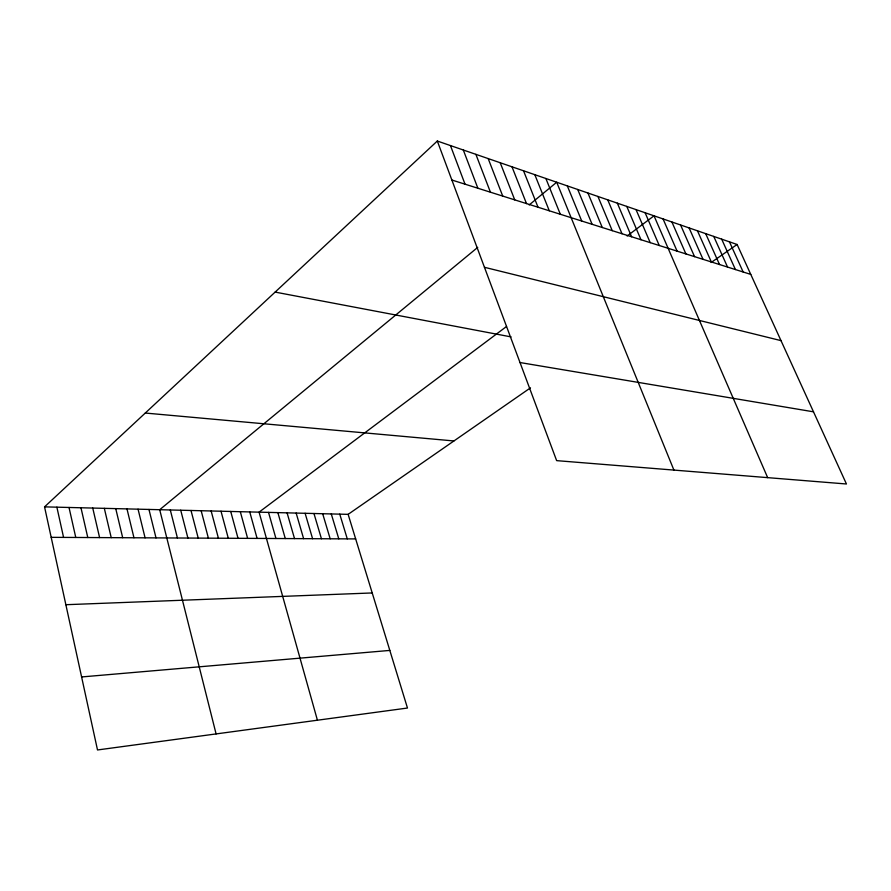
<?xml version="1.0" encoding="UTF-8"?>
<svg xmlns="http://www.w3.org/2000/svg" width="891" height="891" viewBox="0 0 891 891"><rect width="100%" height="100%" fill="white"/><g stroke="black" fill="none" stroke-linecap="round" stroke-linejoin="round"><path stroke-width="1.34" d="M44.55 506.868L348.136 514.352L407.477 708.033L97.509 749.966L44.55 506.868L437.314 141.034L737.113 244.49L846.45 483.991L556.641 460.636L437.314 141.034M477.732 247.375L159.701 509.708L216.09 733.928M529.198 204.93L556.708 182.232L673.908 470.08M506.545 326.474L259.069 512.158L317.419 720.218M627.13 236.004L654.027 215.822L767.663 477.643M348.136 514.352L530.49 387.841M711.174 262.489L737.113 244.49M81.604 676.948L389.824 650.419M65.867 604.711L372.215 592.949M51.188 537.34L355.665 538.921M145.278 413.045L453.92 440.956M520.01 362.537L813.505 411.82M275.13 292.092L511.1 336.898M484.448 267.289L781.006 340.629M451.871 180.027L750.768 274.395M729.462 241.851L743.161 271.989M721.677 239.156L735.42 269.55M713.747 236.427L727.546 267.055M705.683 233.642L719.516 264.527M697.464 230.802L711.341 261.943M689.099 227.918L703.021 259.314M680.568 224.977L694.546 256.641M671.892 221.982L685.903 253.913M663.049 218.93L677.104 251.139M645.117 212.737L659.251 245.504M636.029 209.608L650.207 242.642M626.774 206.411L640.985 239.735M617.34 203.159L631.596 236.761M607.729 199.84L622.007 233.743M597.928 196.454L612.24 230.658M587.926 193.013L602.271 227.506M577.724 189.493L592.103 224.298M567.322 185.896L581.734 221.024M545.871 178.501L560.328 214.263M534.823 174.681L549.29 210.777M523.529 170.782L538.019 207.224M511.991 166.806L526.503 203.594M500.219 162.741L514.742 199.874M488.179 158.587L502.724 196.076M475.883 154.343L490.429 192.2M463.309 150.011L477.866 188.235M450.456 145.578L465.013 184.17M339.761 514.14L347.278 538.877M331.274 513.94L338.78 538.832M322.676 513.728L330.171 538.788M313.955 513.506L321.439 538.743M305.123 513.294L312.585 538.699M296.157 513.071L303.608 538.654M287.08 512.848L294.52 538.598M277.869 512.615L285.287 538.554M268.536 512.392L275.932 538.509M249.747 511.924L257.098 538.409M240.303 511.69L247.631 538.364M230.713 511.456L238.031 538.309M221.001 511.211L228.285 538.253M211.145 510.977L218.406 538.209M201.154 510.721L208.383 538.153M191.008 510.476L198.214 538.097M180.728 510.22L187.901 538.053M170.292 509.964L177.432 537.997M148.953 509.44L156.014 537.886M138.049 509.173L145.077 537.83M126.979 508.895L133.962 537.763M115.741 508.616L122.68 537.707M104.325 508.338L111.219 537.652M92.742 508.048L99.592 537.585M80.97 507.759L87.775 537.529M69.019 507.469L75.768 537.462M56.879 507.168L63.573 537.396"/></g></svg>
